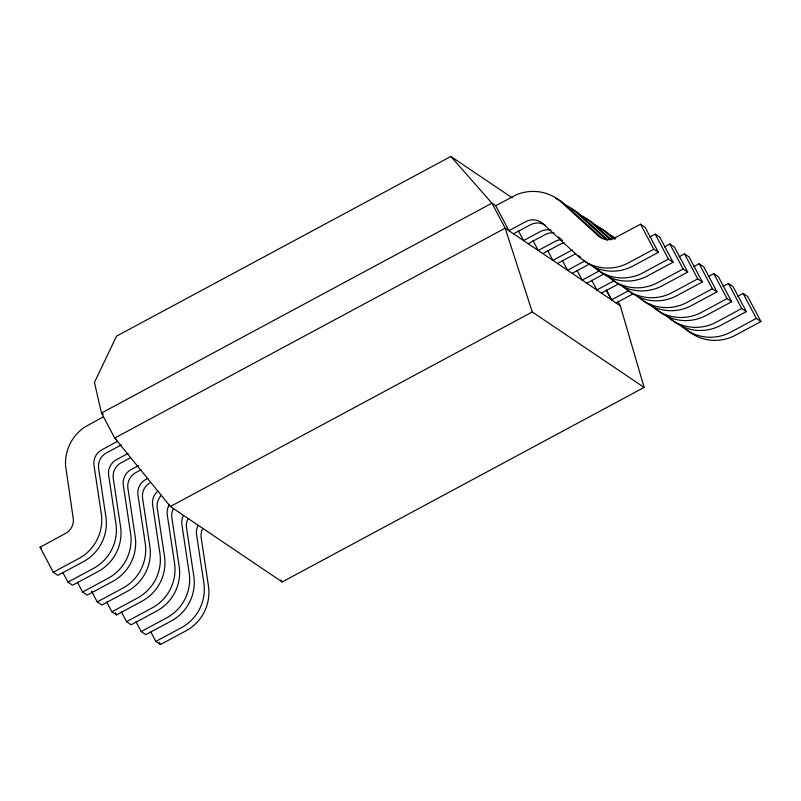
<?xml version="1.0" encoding="UTF-8"?>
<svg xmlns="http://www.w3.org/2000/svg" width="801" height="801" viewBox="0 0 801 801"><rect width="100%" height="100%" fill="white"/><g stroke="black" fill="none" stroke-linecap="round" stroke-linejoin="round"><path stroke-width="1.2" d="M512.059 197.737L450.863 156.455L116.546 336.14L94.438 382.417L101.477 413.036L114.713 438.037L170.353 506.502L282.192 581.947L644.124 387.424L620.314 305.842L618.012 301.486M450.863 156.455L491.944 203.164L495.689 205.697L516.565 194.693A43.624 43.294 -56 0 1 558.898 199.97L599.208 236.736A14.989 14.879 -56 0 0 613.706 238.508L640.54 224.21L645.155 227.324L658.392 252.335L632.96 266.002A43.484 43.164 -56 0 1 583.478 259.965M103.269 416.89L84.756 427.053A43.624 43.294 -56 0 0 65.532 465.411L73.392 519.629A14.989 14.879 -56 0 1 66.773 532.745L40.05 547.243L53.287 572.244L57.902 575.358L83.334 561.691A43.484 43.164 -56 0 0 105.912 516.915L98.623 468.535A15.119 15.009 -56 0 1 106.463 452.895L121.201 444.966M117.637 441.291L101.847 449.782A15.119 15.009 -56 0 0 94.007 465.421L101.306 513.801A43.484 43.164 -56 0 1 78.718 558.577L53.287 572.244M513.551 233.812L530.392 224.761A15.119 15.009 -56 0 1 545.191 225.071M128.08 453.436L116.495 459.664A15.119 15.009 -56 0 0 108.656 475.303L115.955 523.694A43.484 43.164 -56 0 1 93.377 568.46L67.945 582.127L62.758 572.345M528.199 243.694L545.04 234.643A15.119 15.009 -56 0 1 554.032 232.961M130.593 457.681L121.111 462.778A15.119 15.009 -56 0 0 113.271 478.417L120.571 526.798A43.484 43.164 -56 0 1 97.982 571.574L72.561 585.241L67.945 582.127M138.523 465.581L131.154 469.546A15.119 15.009 -56 0 0 123.304 485.186L130.603 533.576A43.484 43.164 -56 0 1 108.025 578.342L82.593 592.019L77.407 582.227M542.848 253.577L559.699 244.525A15.119 15.009 -56 0 1 564.064 242.983M141.026 469.827L135.759 472.66A15.119 15.009 -56 0 0 127.92 488.3L135.219 536.69A43.484 43.164 -56 0 1 112.641 581.456L87.209 595.123L82.593 592.019M147.905 478.297L145.802 479.429A15.119 15.009 -56 0 0 137.962 495.068L145.251 543.458A43.484 43.164 -56 0 1 122.673 588.224L97.241 601.901L91.484 591.028M557.496 263.469L574.347 254.408A15.119 15.009 -56 0 1 575.749 253.747M584.38 261.176L567.539 270.237L562.352 260.445M572.154 273.351L588.995 264.29M649.801 236.996L655.188 234.102L659.804 237.206L673.05 262.217L647.619 275.884A43.484 43.164 -56 0 1 598.127 269.847M599.028 271.058L582.187 280.12L577 270.327M170.353 506.502L532.275 311.979L644.124 387.424M586.803 283.234L603.644 274.172M658.392 252.335L653.776 249.221L628.354 262.888A43.484 43.164 -56 0 1 578.863 256.851L543.038 223.799A15.119 15.009 -56 0 0 525.776 221.647L508.935 230.698L495.689 205.697M664.45 246.878L669.836 243.985L674.452 247.098L687.699 272.1L662.267 285.767A43.484 43.164 -56 0 1 612.785 279.729L609.11 276.335M596.835 290.002L613.686 280.951M601.451 293.116L618.302 284.055M673.05 262.217L668.434 259.103L643.003 272.771A43.484 43.164 -56 0 1 593.511 266.733M679.098 256.761L684.495 253.867L689.11 256.981L702.347 281.982L676.915 295.649A43.484 43.164 -56 0 1 627.433 289.612M628.334 290.833L611.483 299.884L606.307 290.102M616.099 302.998L632.95 293.947M687.699 272.1L683.083 268.986L657.651 282.653A43.484 43.164 -56 0 1 608.169 276.615L605.406 274.072M693.756 266.643L699.143 263.749L703.759 266.863L716.995 291.864L691.563 305.531A43.484 43.164 -56 0 1 642.082 299.494M702.347 281.982L697.731 278.868L672.299 292.535A43.484 43.164 -56 0 1 622.818 286.498M708.404 276.525L713.791 273.632L718.407 276.745L731.653 301.747L706.222 315.414A43.484 43.164 -56 0 1 656.73 309.376L653.055 305.992M716.995 291.864L712.379 288.75L686.958 302.428A43.484 43.164 -56 0 1 637.466 296.38M106.713 601.992L111.89 611.784L137.321 598.117A43.484 43.164 -56 0 0 159.91 553.341L152.611 504.95A15.119 15.009 -56 0 1 157.887 491.053M723.053 286.408L728.439 283.514L733.055 286.628L746.302 311.629L720.87 325.306A43.484 43.164 -56 0 1 671.388 319.259M111.89 611.784L116.505 614.898L141.937 601.221A43.484 43.164 -56 0 0 164.515 556.455L157.226 508.064A15.119 15.009 -56 0 1 161.361 495.218M731.653 301.747L727.038 298.633L701.606 312.31A43.484 43.164 -56 0 1 652.114 306.262L649.361 303.719M121.362 611.874L126.548 621.666L151.98 607.999A43.484 43.164 -56 0 0 174.558 563.223L167.259 514.833A15.119 15.009 -56 0 1 169.472 504.43M737.701 296.29L743.098 293.396L747.713 296.51L760.95 321.521L735.518 335.188A43.484 43.164 -56 0 1 686.857 329.882M746.302 311.629L741.686 308.525L716.254 322.192A43.484 43.164 -56 0 1 666.772 316.145M136.01 621.766L141.196 631.548L166.628 617.881A43.484 43.164 -56 0 0 189.206 573.105L181.907 524.725A15.119 15.009 -56 0 1 183.359 515.664M760.95 321.521L756.334 318.408L730.902 332.075A43.484 43.164 -56 0 1 681.421 326.027M150.668 631.649L155.845 641.431L181.276 627.764A43.484 43.164 -56 0 0 203.855 582.988L196.565 534.607A15.119 15.009 -56 0 1 198.007 525.546M155.845 641.431L160.46 644.545L185.892 630.878A43.484 43.164 -56 0 0 208.47 586.102L201.181 537.711A15.119 15.009 -56 0 1 202.623 528.66M620.314 305.842L505.181 228.175L491.944 203.164L101.477 413.036L103.349 414.297M116.586 439.308L114.713 438.037L505.181 228.175L532.275 311.979M40.05 547.243L41.592 548.274M97.241 601.901L101.857 605.005L127.289 591.338A43.484 43.164 -56 0 0 149.867 546.572L142.578 498.182A15.119 15.009 -56 0 1 150.418 482.542M126.548 621.666L131.164 624.78L156.585 611.113A43.484 43.164 -56 0 0 179.174 566.337L171.875 517.947A15.119 15.009 -56 0 1 173.316 508.895M141.196 631.548L145.812 634.662L171.244 620.995A43.484 43.164 -56 0 0 193.822 576.219L186.523 527.829A15.119 15.009 -56 0 1 187.965 518.778M614.908 239.339L607.458 232.731A43.624 43.294 -56 0 0 599.829 228.175M613.045 238.768L602.843 229.617A43.624 43.294 -56 0 0 595.213 225.061M611.263 239.609L592.81 222.848A43.624 43.294 -56 0 0 586.182 218.773M610.322 239.889L588.194 219.734A43.624 43.294 -56 0 0 580.565 215.179M607.629 239.889L578.162 212.966A43.624 43.294 -56 0 0 571.524 208.891M606.677 240.16L573.546 209.852A43.624 43.294 -56 0 0 565.907 205.296M602.142 238.468L563.503 203.084A43.624 43.294 -56 0 0 555.874 198.528M668.625 316.715L670.467 318.418M623.759 286.227L625.591 287.919M558.677 237.086L562.352 240.47M578.883 255.729L580.725 257.421M280.65 579.994L282.192 581.947M743.098 293.396L756.334 318.408M728.439 283.514L741.686 308.525M713.791 273.632L727.038 298.633M699.143 263.749L712.379 288.75M684.495 253.867L697.731 278.868M669.836 243.985L683.083 268.986M655.188 234.102L668.434 259.103M640.54 224.21L653.776 249.221M606.537 290.252L611.714 300.045M591.659 280.22L597.065 290.152M547.704 250.563L552.88 260.355L569.731 251.294A15.119 15.009 -56 0 1 572.595 250.122M533.055 240.68L538.232 250.473L555.083 241.411A15.119 15.009 -56 0 1 560.98 239.669M518.397 230.798L523.584 240.59L540.425 231.529A15.119 15.009 -56 0 1 550.938 230.117M159.309 642.372L160.46 644.545M115.354 612.715L116.505 614.898M609.861 234.943A43.624 43.294 -56 0 1 615.679 238.217"/></g></svg>
